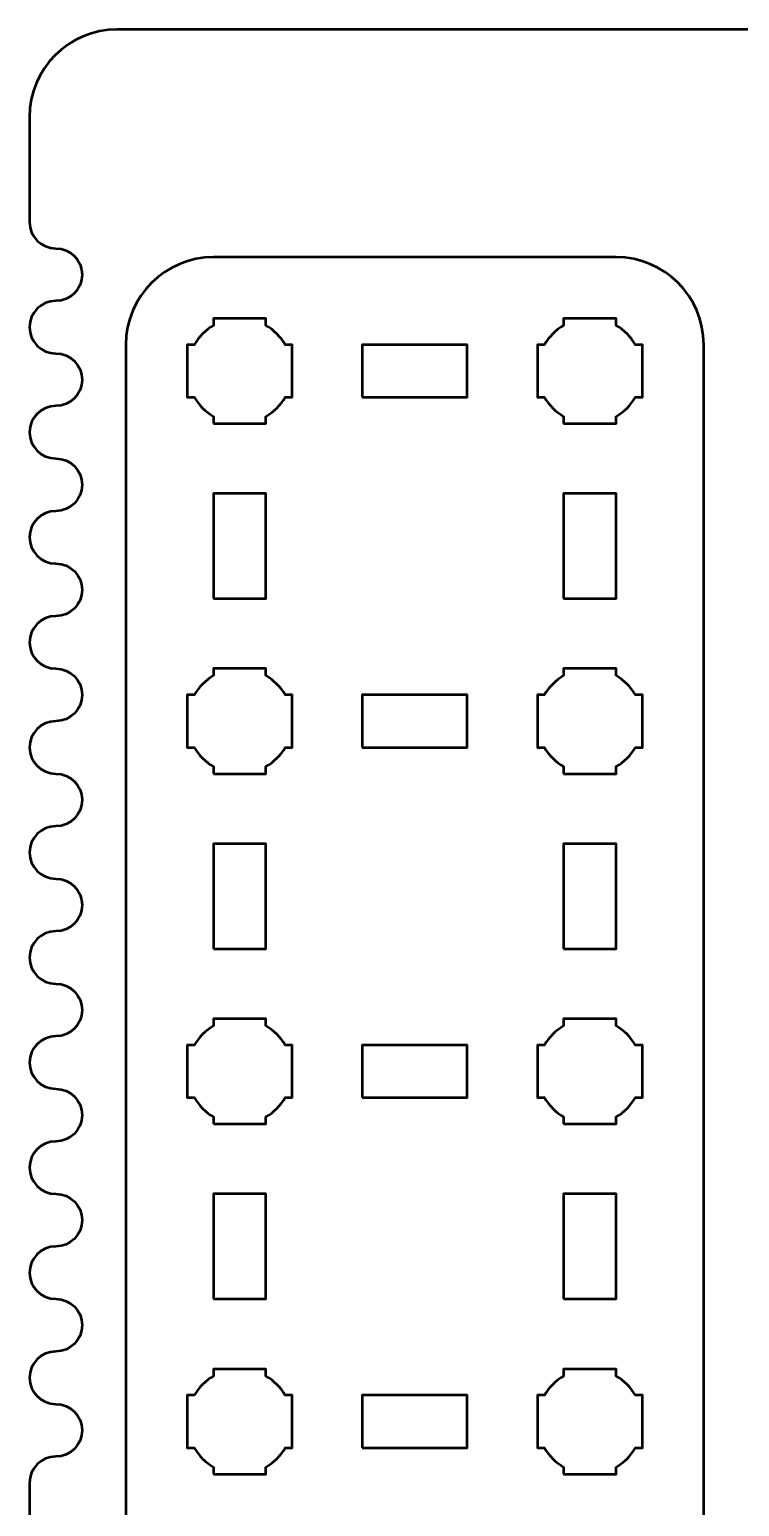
# Model space of a CAD drawing. Header units: centimetres. Extents: x -21 to 0, y -29.7 to 0.
# Drawn here: x -21 to -16.95, y -8.44 to 0 of the extents above; entities that cross this region are included whole.
import ezdxf

# ---------------------------------------------------------------- set-up
doc = ezdxf.new("R2010")
doc.units = ezdxf.units.CM
doc.header["$MEASUREMENT"] = 0
doc.layers.add('Layer 1', color=7, linetype='Continuous')

msp = doc.modelspace()

# ---------------------------------------------------------------- linework, layer by layer
at = {"layer": 'Layer 1', "color": 1, "lineweight": 53}
msp.add_open_spline([(-21.00003, -29.19995), (-21.00003, -29.19995), (-21.00003, -8.29992), (-21.00003, -8.29992), (-21.00003, -8.29992), (-21.00003, -8.21709), (-20.93286, -8.14992), (-20.85003, -8.14992), (-20.85003, -8.14992), (-20.7672, -8.14992), (-20.70003, -8.08275), (-20.70003, -7.99992), (-20.70003, -7.99992), (-20.70003, -7.91709), (-20.7672, -7.84992), (-20.85003, -7.84992), (-20.85003, -7.84992), (-20.93286, -7.84992), (-21.00003, -7.78275), (-21.00003, -7.69992), (-21.00003, -7.69992), (-21.00003, -7.61709), (-20.93286, -7.54992), (-20.85003, -7.54992), (-20.85003, -7.54992), (-20.7672, -7.54992), (-20.70003, -7.48275), (-20.70003, -7.39992), (-20.70003, -7.39992), (-20.70003, -7.31709), (-20.7672, -7.24992), (-20.85003, -7.24992), (-20.85003, -7.24992), (-20.93286, -7.24992), (-21.00003, -7.18275), (-21.00003, -7.09992), (-21.00003, -7.09992), (-21.00003, -7.01709), (-20.93286, -6.94992), (-20.85003, -6.94992), (-20.85003, -6.94992), (-20.7672, -6.94992), (-20.70003, -6.88275), (-20.70003, -6.79992), (-20.70003, -6.79992), (-20.70003, -6.71709), (-20.7672, -6.64992), (-20.85003, -6.64992), (-20.85003, -6.64992), (-20.93286, -6.64992), (-21.00003, -6.58275), (-21.00003, -6.49992), (-21.00003, -6.49992), (-21.00003, -6.41709), (-20.93286, -6.34992), (-20.85003, -6.34992), (-20.85003, -6.34992), (-20.7672, -6.34992), (-20.70003, -6.28275), (-20.70003, -6.19992), (-20.70003, -6.19992), (-20.70003, -6.11709), (-20.7672, -6.04992), (-20.85003, -6.04992), (-20.85003, -6.04992), (-20.93286, -6.04992), (-21.00003, -5.98275), (-21.00003, -5.89992), (-21.00003, -5.89992), (-21.00003, -5.81709), (-20.93286, -5.74992), (-20.85003, -5.74992), (-20.85003, -5.74992), (-20.7672, -5.74992), (-20.70003, -5.68275), (-20.70003, -5.59992), (-20.70003, -5.59992), (-20.70003, -5.51709), (-20.7672, -5.44992), (-20.85003, -5.44992), (-20.85003, -5.44992), (-20.93286, -5.44992), (-21.00003, -5.38275), (-21.00003, -5.29992), (-21.00003, -5.29992), (-21.00003, -5.21709), (-20.93286, -5.14992), (-20.85003, -5.14992), (-20.85003, -5.14992), (-20.7672, -5.14992), (-20.70003, -5.08275), (-20.70003, -4.99992), (-20.70003, -4.99992), (-20.70003, -4.91709), (-20.7672, -4.84992), (-20.85003, -4.84992), (-20.85003, -4.84992), (-20.93286, -4.84992), (-21.00003, -4.78275), (-21.00003, -4.69992), (-21.00003, -4.69992), (-21.00003, -4.61709), (-20.93286, -4.54992), (-20.85003, -4.54992), (-20.85003, -4.54992), (-20.7672, -4.54992), (-20.70003, -4.48275), (-20.70003, -4.39992), (-20.70003, -4.39992), (-20.70003, -4.31709), (-20.7672, -4.24992), (-20.85003, -4.24992), (-20.85003, -4.24992), (-20.93286, -4.24992), (-21.00003, -4.18275), (-21.00003, -4.09992), (-21.00003, -4.09992), (-21.00003, -4.01709), (-20.93286, -3.94992), (-20.85003, -3.94992), (-20.85003, -3.94992), (-20.7672, -3.94992), (-20.70003, -3.88275), (-20.70003, -3.79992), (-20.70003, -3.79992), (-20.70003, -3.71709), (-20.7672, -3.64992), (-20.85003, -3.64992), (-20.85003, -3.64992), (-20.93286, -3.64992), (-21.00003, -3.58275), (-21.00003, -3.49992), (-21.00003, -3.49992), (-21.00003, -3.41709), (-20.93286, -3.34992), (-20.85003, -3.34992), (-20.85003, -3.34992), (-20.7672, -3.34992), (-20.70003, -3.28275), (-20.70003, -3.19992), (-20.70003, -3.19992), (-20.70003, -3.11709), (-20.7672, -3.04992), (-20.85003, -3.04992), (-20.85003, -3.04992), (-20.93286, -3.04992), (-21.00003, -2.98275), (-21.00003, -2.89992), (-21.00003, -2.89992), (-21.00003, -2.81709), (-20.93286, -2.74992), (-20.85003, -2.74992), (-20.85003, -2.74992), (-20.7672, -2.74992), (-20.70003, -2.68275), (-20.70003, -2.59992), (-20.70003, -2.59992), (-20.70003, -2.51709), (-20.7672, -2.44992), (-20.85003, -2.44992), (-20.85003, -2.44992), (-20.93286, -2.44992), (-21.00003, -2.38275), (-21.00003, -2.29992), (-21.00003, -2.29992), (-21.00003, -2.21709), (-20.93286, -2.14992), (-20.85003, -2.14992), (-20.85003, -2.14992), (-20.7672, -2.14992), (-20.70003, -2.08275), (-20.70003, -1.99992), (-20.70003, -1.99992), (-20.70003, -1.91709), (-20.7672, -1.84992), (-20.85003, -1.84992), (-20.85003, -1.84992), (-20.93286, -1.84992), (-21.00003, -1.78275), (-21.00003, -1.69992), (-21.00003, -1.69992), (-21.00003, -1.61709), (-20.93286, -1.54992), (-20.85003, -1.54992), (-20.85003, -1.54992), (-20.7672, -1.54992), (-20.70003, -1.48275), (-20.70003, -1.39992), (-20.70003, -1.39992), (-20.70003, -1.31709), (-20.7672, -1.24992), (-20.85003, -1.24992), (-20.85003, -1.24992), (-20.93286, -1.24992), (-21.00003, -1.18275), (-21.00003, -1.09992), (-21.00003, -1.09992), (-21.00003, -1.09992), (-21.00003, -0.49992), (-21.00003, -0.49992), (-21.00003, -0.49992), (-21.00003, -0.22295), (-20.77694, 0.00004), (-20.49994, 0.00004), (-20.49994, 0.00004), (-20.49994, 0.00004), (-0.50008, 0.00004), (-0.50008, 0.00004), (-0.50008, 0.00004), (-0.22294, 0.00004), (0.00002, -0.22295), (0.00002, -0.49992), (0.00002, -0.49992), (0.00002, -0.49992), (0.00002, -29.19995), (0.00002, -29.19995), (0.00002, -29.19995), (0.00002, -29.47695), (-0.22294, -29.70004), (-0.50008, -29.70004), (-0.50008, -29.70004), (-0.50008, -29.70004), (-20.49994, -29.70004), (-20.49994, -29.70004), (-20.49994, -29.70004), (-20.77694, -29.70004), (-21.00003, -29.47695), (-21.00003, -29.19995)], degree=3, knots=[0, 0, 0, 0, 0.0175439, 0.0175439, 0.0175439, 0.0175439, 0.0350877, 0.0350877, 0.0350877, 0.0350877, 0.0526316, 0.0526316, 0.0526316, 0.0526316, 0.0701754, 0.0701754, 0.0701754, 0.0701754, 0.0877193, 0.0877193, 0.0877193, 0.0877193, 0.1052632, 0.1052632, 0.1052632, 0.1052632, 0.122807, 0.122807, 0.122807, 0.122807, 0.1403509, 0.1403509, 0.1403509, 0.1403509, 0.1578947, 0.1578947, 0.1578947, 0.1578947, 0.1754386, 0.1754386, 0.1754386, 0.1754386, 0.1929825, 0.1929825, 0.1929825, 0.1929825, 0.2105263, 0.2105263, 0.2105263, 0.2105263, 0.2280702, 0.2280702, 0.2280702, 0.2280702, 0.245614, 0.245614, 0.245614, 0.245614, 0.2631579, 0.2631579, 0.2631579, 0.2631579, 0.2807018, 0.2807018, 0.2807018, 0.2807018, 0.2982456, 0.2982456, 0.2982456, 0.2982456, 0.3157895, 0.3157895, 0.3157895, 0.3157895, 0.3333333, 0.3333333, 0.3333333, 0.3333333, 0.3508772, 0.3508772, 0.3508772, 0.3508772, 0.3684211, 0.3684211, 0.3684211, 0.3684211, 0.3859649, 0.3859649, 0.3859649, 0.3859649, 0.4035088, 0.4035088, 0.4035088, 0.4035088, 0.4210526, 0.4210526, 0.4210526, 0.4210526, 0.4385965, 0.4385965, 0.4385965, 0.4385965, 0.4561404, 0.4561404, 0.4561404, 0.4561404, 0.4736842, 0.4736842, 0.4736842, 0.4736842, 0.4912281, 0.4912281, 0.4912281, 0.4912281, 0.5087719, 0.5087719, 0.5087719, 0.5087719, 0.5263158, 0.5263158, 0.5263158, 0.5263158, 0.5438596, 0.5438596, 0.5438596, 0.5438596, 0.5614035, 0.5614035, 0.5614035, 0.5614035, 0.5789474, 0.5789474, 0.5789474, 0.5789474, 0.5964912, 0.5964912, 0.5964912, 0.5964912, 0.6140351, 0.6140351, 0.6140351, 0.6140351, 0.6315789, 0.6315789, 0.6315789, 0.6315789, 0.6491228, 0.6491228, 0.6491228, 0.6491228, 0.6666667, 0.6666667, 0.6666667, 0.6666667, 0.6842105, 0.6842105, 0.6842105, 0.6842105, 0.7017544, 0.7017544, 0.7017544, 0.7017544, 0.7192982, 0.7192982, 0.7192982, 0.7192982, 0.7368421, 0.7368421, 0.7368421, 0.7368421, 0.754386, 0.754386, 0.754386, 0.754386, 0.7719298, 0.7719298, 0.7719298, 0.7719298, 0.7894737, 0.7894737, 0.7894737, 0.7894737, 0.8070175, 0.8070175, 0.8070175, 0.8070175, 0.8245614, 0.8245614, 0.8245614, 0.8245614, 0.8421053, 0.8421053, 0.8421053, 0.8421053, 0.8596491, 0.8596491, 0.8596491, 0.8596491, 0.877193, 0.877193, 0.877193, 0.877193, 0.8947368, 0.8947368, 0.8947368, 0.8947368, 0.9122807, 0.9122807, 0.9122807, 0.9122807, 0.9298246, 0.9298246, 0.9298246, 0.9298246, 0.9473684, 0.9473684, 0.9473684, 0.9473684, 0.9649123, 0.9649123, 0.9649123, 0.9649123, 0.9824561, 0.9824561, 0.9824561, 0.9824561, 1, 1, 1, 1], dxfattribs=at)
at = {"layer": 'Layer 1', "color": 3, "lineweight": 53}
msp.add_open_spline([(-17.65, -12.6), (-17.65, -12.6), (-19.95, -12.6), (-19.95, -12.6), (-19.95, -12.6), (-20.22609, -12.6), (-20.45, -12.37609), (-20.45, -12.1), (-20.45, -12.1), (-20.45, -12.1), (-20.45, -1.8), (-20.45, -1.8), (-20.45, -1.8), (-20.45, -1.52391), (-20.22609, -1.3), (-19.95, -1.3), (-19.95, -1.3), (-19.95, -1.3), (-17.65, -1.3), (-17.65, -1.3), (-17.65, -1.3), (-17.37391, -1.3), (-17.15, -1.52391), (-17.15, -1.8), (-17.15, -1.8), (-17.15, -1.8), (-17.15, -12.1), (-17.15, -12.1), (-17.15, -12.1), (-17.15, -12.37609), (-17.37391, -12.6), (-17.65, -12.6)], degree=3, knots=[0, 0, 0, 0, 0.125, 0.125, 0.125, 0.125, 0.25, 0.25, 0.25, 0.25, 0.375, 0.375, 0.375, 0.375, 0.5, 0.5, 0.5, 0.5, 0.625, 0.625, 0.625, 0.625, 0.75, 0.75, 0.75, 0.75, 0.875, 0.875, 0.875, 0.875, 1, 1, 1, 1], dxfattribs=at)
at = {"layer": 'Layer 1', "lineweight": 53}
for points, knots in [([(-19.95, -2.25), (-19.95, -2.25), (-19.95, -2.20985), (-19.95, -2.20985), (-19.95, -2.20985), (-19.99553, -2.1835), (-20.0335, -2.14553), (-20.05985, -2.1), (-20.05985, -2.1), (-20.05985, -2.1), (-20.1, -2.1), (-20.1, -2.1), (-20.1, -2.1), (-20.1, -2.1), (-20.1, -1.95), (-20.1, -1.95), (-20.1, -1.95), (-20.1, -1.95), (-20.1, -1.8), (-20.1, -1.8), (-20.1, -1.8), (-20.1, -1.8), (-20.05985, -1.8), (-20.05985, -1.8), (-20.05985, -1.8), (-20.0335, -1.75447), (-19.99553, -1.7165), (-19.95, -1.69015), (-19.95, -1.69015), (-19.95, -1.69015), (-19.95, -1.65), (-19.95, -1.65), (-19.95, -1.65), (-19.95, -1.65), (-19.8, -1.65), (-19.8, -1.65), (-19.8, -1.65), (-19.8, -1.65), (-19.65, -1.65), (-19.65, -1.65), (-19.65, -1.65), (-19.65, -1.65), (-19.65, -1.69015), (-19.65, -1.69015), (-19.65, -1.69015), (-19.60447, -1.7165), (-19.5665, -1.75447), (-19.54015, -1.8), (-19.54015, -1.8), (-19.54015, -1.8), (-19.5, -1.8), (-19.5, -1.8), (-19.5, -1.8), (-19.5, -1.8), (-19.5, -1.95), (-19.5, -1.95), (-19.5, -1.95), (-19.5, -1.95), (-19.5, -2.1), (-19.5, -2.1), (-19.5, -2.1), (-19.5, -2.1), (-19.54015, -2.1), (-19.54015, -2.1), (-19.54015, -2.1), (-19.5665, -2.14553), (-19.60447, -2.1835), (-19.65, -2.20985), (-19.65, -2.20985), (-19.65, -2.20985), (-19.65, -2.25), (-19.65, -2.25), (-19.65, -2.25), (-19.65, -2.25), (-19.8, -2.25), (-19.8, -2.25), (-19.8, -2.25), (-19.8, -2.25), (-19.95, -2.25), (-19.95, -2.25)], [0, 0, 0, 0, 0.05, 0.05, 0.05, 0.05, 0.1, 0.1, 0.1, 0.1, 0.15, 0.15, 0.15, 0.15, 0.2, 0.2, 0.2, 0.2, 0.25, 0.25, 0.25, 0.25, 0.3, 0.3, 0.3, 0.3, 0.35, 0.35, 0.35, 0.35, 0.4, 0.4, 0.4, 0.4, 0.45, 0.45, 0.45, 0.45, 0.5, 0.5, 0.5, 0.5, 0.55, 0.55, 0.55, 0.55, 0.6, 0.6, 0.6, 0.6, 0.65, 0.65, 0.65, 0.65, 0.7, 0.7, 0.7, 0.7, 0.75, 0.75, 0.75, 0.75, 0.8, 0.8, 0.8, 0.8, 0.85, 0.85, 0.85, 0.85, 0.9, 0.9, 0.9, 0.9, 0.95, 0.95, 0.95, 0.95, 1, 1, 1, 1]), ([(-17.95, -2.25), (-17.95, -2.25), (-17.95, -2.20985), (-17.95, -2.20985), (-17.95, -2.20985), (-17.99553, -2.1835), (-18.0335, -2.14553), (-18.05985, -2.1), (-18.05985, -2.1), (-18.05985, -2.1), (-18.1, -2.1), (-18.1, -2.1), (-18.1, -2.1), (-18.1, -2.1), (-18.1, -1.95), (-18.1, -1.95), (-18.1, -1.95), (-18.1, -1.95), (-18.1, -1.8), (-18.1, -1.8), (-18.1, -1.8), (-18.1, -1.8), (-18.05985, -1.8), (-18.05985, -1.8), (-18.05985, -1.8), (-18.0335, -1.75447), (-17.99553, -1.7165), (-17.95, -1.69015), (-17.95, -1.69015), (-17.95, -1.69015), (-17.95, -1.65), (-17.95, -1.65), (-17.95, -1.65), (-17.95, -1.65), (-17.8, -1.65), (-17.8, -1.65), (-17.8, -1.65), (-17.8, -1.65), (-17.65, -1.65), (-17.65, -1.65), (-17.65, -1.65), (-17.65, -1.65), (-17.65, -1.69015), (-17.65, -1.69015), (-17.65, -1.69015), (-17.60447, -1.7165), (-17.5665, -1.75447), (-17.54015, -1.8), (-17.54015, -1.8), (-17.54015, -1.8), (-17.5, -1.8), (-17.5, -1.8), (-17.5, -1.8), (-17.5, -1.8), (-17.5, -1.95), (-17.5, -1.95), (-17.5, -1.95), (-17.5, -1.95), (-17.5, -2.1), (-17.5, -2.1), (-17.5, -2.1), (-17.5, -2.1), (-17.54015, -2.1), (-17.54015, -2.1), (-17.54015, -2.1), (-17.5665, -2.14553), (-17.60447, -2.1835), (-17.65, -2.20985), (-17.65, -2.20985), (-17.65, -2.20985), (-17.65, -2.25), (-17.65, -2.25), (-17.65, -2.25), (-17.65, -2.25), (-17.8, -2.25), (-17.8, -2.25), (-17.8, -2.25), (-17.8, -2.25), (-17.95, -2.25), (-17.95, -2.25)], [0, 0, 0, 0, 0.05, 0.05, 0.05, 0.05, 0.1, 0.1, 0.1, 0.1, 0.15, 0.15, 0.15, 0.15, 0.2, 0.2, 0.2, 0.2, 0.25, 0.25, 0.25, 0.25, 0.3, 0.3, 0.3, 0.3, 0.35, 0.35, 0.35, 0.35, 0.4, 0.4, 0.4, 0.4, 0.45, 0.45, 0.45, 0.45, 0.5, 0.5, 0.5, 0.5, 0.55, 0.55, 0.55, 0.55, 0.6, 0.6, 0.6, 0.6, 0.65, 0.65, 0.65, 0.65, 0.7, 0.7, 0.7, 0.7, 0.75, 0.75, 0.75, 0.75, 0.8, 0.8, 0.8, 0.8, 0.85, 0.85, 0.85, 0.85, 0.9, 0.9, 0.9, 0.9, 0.95, 0.95, 0.95, 0.95, 1, 1, 1, 1]), ([(-19.1, -2.1), (-19.1, -2.1), (-19.1, -1.8), (-19.1, -1.8), (-19.1, -1.8), (-19.1, -1.8), (-18.5, -1.8), (-18.5, -1.8), (-18.5, -1.8), (-18.5, -1.8), (-18.5, -2.1), (-18.5, -2.1), (-18.5, -2.1), (-18.5, -2.1), (-19.1, -2.1), (-19.1, -2.1)], [0, 0, 0, 0, 0.25, 0.25, 0.25, 0.25, 0.5, 0.5, 0.5, 0.5, 0.75, 0.75, 0.75, 0.75, 1, 1, 1, 1]), ([(-19.95, -3.25), (-19.95, -3.25), (-19.95, -2.65), (-19.95, -2.65), (-19.95, -2.65), (-19.95, -2.65), (-19.65, -2.65), (-19.65, -2.65), (-19.65, -2.65), (-19.65, -2.65), (-19.65, -3.25), (-19.65, -3.25), (-19.65, -3.25), (-19.65, -3.25), (-19.95, -3.25), (-19.95, -3.25)], [0, 0, 0, 0, 0.25, 0.25, 0.25, 0.25, 0.5, 0.5, 0.5, 0.5, 0.75, 0.75, 0.75, 0.75, 1, 1, 1, 1]), ([(-17.95, -3.25), (-17.95, -3.25), (-17.95, -2.65), (-17.95, -2.65), (-17.95, -2.65), (-17.95, -2.65), (-17.65, -2.65), (-17.65, -2.65), (-17.65, -2.65), (-17.65, -2.65), (-17.65, -3.25), (-17.65, -3.25), (-17.65, -3.25), (-17.65, -3.25), (-17.95, -3.25), (-17.95, -3.25)], [0, 0, 0, 0, 0.25, 0.25, 0.25, 0.25, 0.5, 0.5, 0.5, 0.5, 0.75, 0.75, 0.75, 0.75, 1, 1, 1, 1]), ([(-19.95, -4.25), (-19.95, -4.25), (-19.95, -4.20985), (-19.95, -4.20985), (-19.95, -4.20985), (-19.99553, -4.1835), (-20.0335, -4.14553), (-20.05985, -4.1), (-20.05985, -4.1), (-20.05985, -4.1), (-20.1, -4.1), (-20.1, -4.1), (-20.1, -4.1), (-20.1, -4.1), (-20.1, -3.95), (-20.1, -3.95), (-20.1, -3.95), (-20.1, -3.95), (-20.1, -3.8), (-20.1, -3.8), (-20.1, -3.8), (-20.1, -3.8), (-20.05985, -3.8), (-20.05985, -3.8), (-20.05985, -3.8), (-20.0335, -3.75447), (-19.99553, -3.7165), (-19.95, -3.69015), (-19.95, -3.69015), (-19.95, -3.69015), (-19.95, -3.65), (-19.95, -3.65), (-19.95, -3.65), (-19.95, -3.65), (-19.8, -3.65), (-19.8, -3.65), (-19.8, -3.65), (-19.8, -3.65), (-19.65, -3.65), (-19.65, -3.65), (-19.65, -3.65), (-19.65, -3.65), (-19.65, -3.69015), (-19.65, -3.69015), (-19.65, -3.69015), (-19.60447, -3.7165), (-19.5665, -3.75447), (-19.54015, -3.8), (-19.54015, -3.8), (-19.54015, -3.8), (-19.5, -3.8), (-19.5, -3.8), (-19.5, -3.8), (-19.5, -3.8), (-19.5, -3.95), (-19.5, -3.95), (-19.5, -3.95), (-19.5, -3.95), (-19.5, -4.1), (-19.5, -4.1), (-19.5, -4.1), (-19.5, -4.1), (-19.54015, -4.1), (-19.54015, -4.1), (-19.54015, -4.1), (-19.5665, -4.14553), (-19.60447, -4.1835), (-19.65, -4.20985), (-19.65, -4.20985), (-19.65, -4.20985), (-19.65, -4.25), (-19.65, -4.25), (-19.65, -4.25), (-19.65, -4.25), (-19.8, -4.25), (-19.8, -4.25), (-19.8, -4.25), (-19.8, -4.25), (-19.95, -4.25), (-19.95, -4.25)], [0, 0, 0, 0, 0.05, 0.05, 0.05, 0.05, 0.1, 0.1, 0.1, 0.1, 0.15, 0.15, 0.15, 0.15, 0.2, 0.2, 0.2, 0.2, 0.25, 0.25, 0.25, 0.25, 0.3, 0.3, 0.3, 0.3, 0.35, 0.35, 0.35, 0.35, 0.4, 0.4, 0.4, 0.4, 0.45, 0.45, 0.45, 0.45, 0.5, 0.5, 0.5, 0.5, 0.55, 0.55, 0.55, 0.55, 0.6, 0.6, 0.6, 0.6, 0.65, 0.65, 0.65, 0.65, 0.7, 0.7, 0.7, 0.7, 0.75, 0.75, 0.75, 0.75, 0.8, 0.8, 0.8, 0.8, 0.85, 0.85, 0.85, 0.85, 0.9, 0.9, 0.9, 0.9, 0.95, 0.95, 0.95, 0.95, 1, 1, 1, 1]), ([(-17.95, -4.25), (-17.95, -4.25), (-17.95, -4.20985), (-17.95, -4.20985), (-17.95, -4.20985), (-17.99553, -4.1835), (-18.0335, -4.14553), (-18.05985, -4.1), (-18.05985, -4.1), (-18.05985, -4.1), (-18.1, -4.1), (-18.1, -4.1), (-18.1, -4.1), (-18.1, -4.1), (-18.1, -3.95), (-18.1, -3.95), (-18.1, -3.95), (-18.1, -3.95), (-18.1, -3.8), (-18.1, -3.8), (-18.1, -3.8), (-18.1, -3.8), (-18.05985, -3.8), (-18.05985, -3.8), (-18.05985, -3.8), (-18.0335, -3.75447), (-17.99553, -3.7165), (-17.95, -3.69015), (-17.95, -3.69015), (-17.95, -3.69015), (-17.95, -3.65), (-17.95, -3.65), (-17.95, -3.65), (-17.95, -3.65), (-17.8, -3.65), (-17.8, -3.65), (-17.8, -3.65), (-17.8, -3.65), (-17.65, -3.65), (-17.65, -3.65), (-17.65, -3.65), (-17.65, -3.65), (-17.65, -3.69015), (-17.65, -3.69015), (-17.65, -3.69015), (-17.60447, -3.7165), (-17.5665, -3.75447), (-17.54015, -3.8), (-17.54015, -3.8), (-17.54015, -3.8), (-17.5, -3.8), (-17.5, -3.8), (-17.5, -3.8), (-17.5, -3.8), (-17.5, -3.95), (-17.5, -3.95), (-17.5, -3.95), (-17.5, -3.95), (-17.5, -4.1), (-17.5, -4.1), (-17.5, -4.1), (-17.5, -4.1), (-17.54015, -4.1), (-17.54015, -4.1), (-17.54015, -4.1), (-17.5665, -4.14553), (-17.60447, -4.1835), (-17.65, -4.20985), (-17.65, -4.20985), (-17.65, -4.20985), (-17.65, -4.25), (-17.65, -4.25), (-17.65, -4.25), (-17.65, -4.25), (-17.8, -4.25), (-17.8, -4.25), (-17.8, -4.25), (-17.8, -4.25), (-17.95, -4.25), (-17.95, -4.25)], [0, 0, 0, 0, 0.05, 0.05, 0.05, 0.05, 0.1, 0.1, 0.1, 0.1, 0.15, 0.15, 0.15, 0.15, 0.2, 0.2, 0.2, 0.2, 0.25, 0.25, 0.25, 0.25, 0.3, 0.3, 0.3, 0.3, 0.35, 0.35, 0.35, 0.35, 0.4, 0.4, 0.4, 0.4, 0.45, 0.45, 0.45, 0.45, 0.5, 0.5, 0.5, 0.5, 0.55, 0.55, 0.55, 0.55, 0.6, 0.6, 0.6, 0.6, 0.65, 0.65, 0.65, 0.65, 0.7, 0.7, 0.7, 0.7, 0.75, 0.75, 0.75, 0.75, 0.8, 0.8, 0.8, 0.8, 0.85, 0.85, 0.85, 0.85, 0.9, 0.9, 0.9, 0.9, 0.95, 0.95, 0.95, 0.95, 1, 1, 1, 1]), ([(-19.1, -4.1), (-19.1, -4.1), (-19.1, -3.8), (-19.1, -3.8), (-19.1, -3.8), (-19.1, -3.8), (-18.5, -3.8), (-18.5, -3.8), (-18.5, -3.8), (-18.5, -3.8), (-18.5, -4.1), (-18.5, -4.1), (-18.5, -4.1), (-18.5, -4.1), (-19.1, -4.1), (-19.1, -4.1)], [0, 0, 0, 0, 0.25, 0.25, 0.25, 0.25, 0.5, 0.5, 0.5, 0.5, 0.75, 0.75, 0.75, 0.75, 1, 1, 1, 1]), ([(-19.95, -5.25), (-19.95, -5.25), (-19.95, -4.65), (-19.95, -4.65), (-19.95, -4.65), (-19.95, -4.65), (-19.65, -4.65), (-19.65, -4.65), (-19.65, -4.65), (-19.65, -4.65), (-19.65, -5.25), (-19.65, -5.25), (-19.65, -5.25), (-19.65, -5.25), (-19.95, -5.25), (-19.95, -5.25)], [0, 0, 0, 0, 0.25, 0.25, 0.25, 0.25, 0.5, 0.5, 0.5, 0.5, 0.75, 0.75, 0.75, 0.75, 1, 1, 1, 1]), ([(-17.95, -5.25), (-17.95, -5.25), (-17.95, -4.65), (-17.95, -4.65), (-17.95, -4.65), (-17.95, -4.65), (-17.65, -4.65), (-17.65, -4.65), (-17.65, -4.65), (-17.65, -4.65), (-17.65, -5.25), (-17.65, -5.25), (-17.65, -5.25), (-17.65, -5.25), (-17.95, -5.25), (-17.95, -5.25)], [0, 0, 0, 0, 0.25, 0.25, 0.25, 0.25, 0.5, 0.5, 0.5, 0.5, 0.75, 0.75, 0.75, 0.75, 1, 1, 1, 1]), ([(-19.95, -6.25), (-19.95, -6.25), (-19.95, -6.20985), (-19.95, -6.20985), (-19.95, -6.20985), (-19.99553, -6.1835), (-20.0335, -6.14553), (-20.05985, -6.1), (-20.05985, -6.1), (-20.05985, -6.1), (-20.1, -6.1), (-20.1, -6.1), (-20.1, -6.1), (-20.1, -6.1), (-20.1, -5.95), (-20.1, -5.95), (-20.1, -5.95), (-20.1, -5.95), (-20.1, -5.8), (-20.1, -5.8), (-20.1, -5.8), (-20.1, -5.8), (-20.05985, -5.8), (-20.05985, -5.8), (-20.05985, -5.8), (-20.0335, -5.75447), (-19.99553, -5.7165), (-19.95, -5.69015), (-19.95, -5.69015), (-19.95, -5.69015), (-19.95, -5.65), (-19.95, -5.65), (-19.95, -5.65), (-19.95, -5.65), (-19.8, -5.65), (-19.8, -5.65), (-19.8, -5.65), (-19.8, -5.65), (-19.65, -5.65), (-19.65, -5.65), (-19.65, -5.65), (-19.65, -5.65), (-19.65, -5.69015), (-19.65, -5.69015), (-19.65, -5.69015), (-19.60447, -5.7165), (-19.5665, -5.75447), (-19.54015, -5.8), (-19.54015, -5.8), (-19.54015, -5.8), (-19.5, -5.8), (-19.5, -5.8), (-19.5, -5.8), (-19.5, -5.8), (-19.5, -5.95), (-19.5, -5.95), (-19.5, -5.95), (-19.5, -5.95), (-19.5, -6.1), (-19.5, -6.1), (-19.5, -6.1), (-19.5, -6.1), (-19.54015, -6.1), (-19.54015, -6.1), (-19.54015, -6.1), (-19.5665, -6.14553), (-19.60447, -6.1835), (-19.65, -6.20985), (-19.65, -6.20985), (-19.65, -6.20985), (-19.65, -6.25), (-19.65, -6.25), (-19.65, -6.25), (-19.65, -6.25), (-19.8, -6.25), (-19.8, -6.25), (-19.8, -6.25), (-19.8, -6.25), (-19.95, -6.25), (-19.95, -6.25)], [0, 0, 0, 0, 0.05, 0.05, 0.05, 0.05, 0.1, 0.1, 0.1, 0.1, 0.15, 0.15, 0.15, 0.15, 0.2, 0.2, 0.2, 0.2, 0.25, 0.25, 0.25, 0.25, 0.3, 0.3, 0.3, 0.3, 0.35, 0.35, 0.35, 0.35, 0.4, 0.4, 0.4, 0.4, 0.45, 0.45, 0.45, 0.45, 0.5, 0.5, 0.5, 0.5, 0.55, 0.55, 0.55, 0.55, 0.6, 0.6, 0.6, 0.6, 0.65, 0.65, 0.65, 0.65, 0.7, 0.7, 0.7, 0.7, 0.75, 0.75, 0.75, 0.75, 0.8, 0.8, 0.8, 0.8, 0.85, 0.85, 0.85, 0.85, 0.9, 0.9, 0.9, 0.9, 0.95, 0.95, 0.95, 0.95, 1, 1, 1, 1]), ([(-17.95, -6.25), (-17.95, -6.25), (-17.95, -6.20985), (-17.95, -6.20985), (-17.95, -6.20985), (-17.99553, -6.1835), (-18.0335, -6.14553), (-18.05985, -6.1), (-18.05985, -6.1), (-18.05985, -6.1), (-18.1, -6.1), (-18.1, -6.1), (-18.1, -6.1), (-18.1, -6.1), (-18.1, -5.95), (-18.1, -5.95), (-18.1, -5.95), (-18.1, -5.95), (-18.1, -5.8), (-18.1, -5.8), (-18.1, -5.8), (-18.1, -5.8), (-18.05985, -5.8), (-18.05985, -5.8), (-18.05985, -5.8), (-18.0335, -5.75447), (-17.99553, -5.7165), (-17.95, -5.69015), (-17.95, -5.69015), (-17.95, -5.69015), (-17.95, -5.65), (-17.95, -5.65), (-17.95, -5.65), (-17.95, -5.65), (-17.8, -5.65), (-17.8, -5.65), (-17.8, -5.65), (-17.8, -5.65), (-17.65, -5.65), (-17.65, -5.65), (-17.65, -5.65), (-17.65, -5.65), (-17.65, -5.69015), (-17.65, -5.69015), (-17.65, -5.69015), (-17.60447, -5.7165), (-17.5665, -5.75447), (-17.54015, -5.8), (-17.54015, -5.8), (-17.54015, -5.8), (-17.5, -5.8), (-17.5, -5.8), (-17.5, -5.8), (-17.5, -5.8), (-17.5, -5.95), (-17.5, -5.95), (-17.5, -5.95), (-17.5, -5.95), (-17.5, -6.1), (-17.5, -6.1), (-17.5, -6.1), (-17.5, -6.1), (-17.54015, -6.1), (-17.54015, -6.1), (-17.54015, -6.1), (-17.5665, -6.14553), (-17.60447, -6.1835), (-17.65, -6.20985), (-17.65, -6.20985), (-17.65, -6.20985), (-17.65, -6.25), (-17.65, -6.25), (-17.65, -6.25), (-17.65, -6.25), (-17.8, -6.25), (-17.8, -6.25), (-17.8, -6.25), (-17.8, -6.25), (-17.95, -6.25), (-17.95, -6.25)], [0, 0, 0, 0, 0.05, 0.05, 0.05, 0.05, 0.1, 0.1, 0.1, 0.1, 0.15, 0.15, 0.15, 0.15, 0.2, 0.2, 0.2, 0.2, 0.25, 0.25, 0.25, 0.25, 0.3, 0.3, 0.3, 0.3, 0.35, 0.35, 0.35, 0.35, 0.4, 0.4, 0.4, 0.4, 0.45, 0.45, 0.45, 0.45, 0.5, 0.5, 0.5, 0.5, 0.55, 0.55, 0.55, 0.55, 0.6, 0.6, 0.6, 0.6, 0.65, 0.65, 0.65, 0.65, 0.7, 0.7, 0.7, 0.7, 0.75, 0.75, 0.75, 0.75, 0.8, 0.8, 0.8, 0.8, 0.85, 0.85, 0.85, 0.85, 0.9, 0.9, 0.9, 0.9, 0.95, 0.95, 0.95, 0.95, 1, 1, 1, 1]), ([(-19.1, -6.1), (-19.1, -6.1), (-19.1, -5.8), (-19.1, -5.8), (-19.1, -5.8), (-19.1, -5.8), (-18.5, -5.8), (-18.5, -5.8), (-18.5, -5.8), (-18.5, -5.8), (-18.5, -6.1), (-18.5, -6.1), (-18.5, -6.1), (-18.5, -6.1), (-19.1, -6.1), (-19.1, -6.1)], [0, 0, 0, 0, 0.25, 0.25, 0.25, 0.25, 0.5, 0.5, 0.5, 0.5, 0.75, 0.75, 0.75, 0.75, 1, 1, 1, 1]), ([(-19.95, -7.25), (-19.95, -7.25), (-19.95, -6.65), (-19.95, -6.65), (-19.95, -6.65), (-19.95, -6.65), (-19.65, -6.65), (-19.65, -6.65), (-19.65, -6.65), (-19.65, -6.65), (-19.65, -7.25), (-19.65, -7.25), (-19.65, -7.25), (-19.65, -7.25), (-19.95, -7.25), (-19.95, -7.25)], [0, 0, 0, 0, 0.25, 0.25, 0.25, 0.25, 0.5, 0.5, 0.5, 0.5, 0.75, 0.75, 0.75, 0.75, 1, 1, 1, 1]), ([(-17.95, -7.25), (-17.95, -7.25), (-17.95, -6.65), (-17.95, -6.65), (-17.95, -6.65), (-17.95, -6.65), (-17.65, -6.65), (-17.65, -6.65), (-17.65, -6.65), (-17.65, -6.65), (-17.65, -7.25), (-17.65, -7.25), (-17.65, -7.25), (-17.65, -7.25), (-17.95, -7.25), (-17.95, -7.25)], [0, 0, 0, 0, 0.25, 0.25, 0.25, 0.25, 0.5, 0.5, 0.5, 0.5, 0.75, 0.75, 0.75, 0.75, 1, 1, 1, 1]), ([(-19.95, -8.25), (-19.95, -8.25), (-19.95, -8.20985), (-19.95, -8.20985), (-19.95, -8.20985), (-19.99553, -8.1835), (-20.0335, -8.14553), (-20.05985, -8.1), (-20.05985, -8.1), (-20.05985, -8.1), (-20.1, -8.1), (-20.1, -8.1), (-20.1, -8.1), (-20.1, -8.1), (-20.1, -7.95), (-20.1, -7.95), (-20.1, -7.95), (-20.1, -7.95), (-20.1, -7.8), (-20.1, -7.8), (-20.1, -7.8), (-20.1, -7.8), (-20.05985, -7.8), (-20.05985, -7.8), (-20.05985, -7.8), (-20.0335, -7.75447), (-19.99553, -7.7165), (-19.95, -7.69015), (-19.95, -7.69015), (-19.95, -7.69015), (-19.95, -7.65), (-19.95, -7.65), (-19.95, -7.65), (-19.95, -7.65), (-19.8, -7.65), (-19.8, -7.65), (-19.8, -7.65), (-19.8, -7.65), (-19.65, -7.65), (-19.65, -7.65), (-19.65, -7.65), (-19.65, -7.65), (-19.65, -7.69015), (-19.65, -7.69015), (-19.65, -7.69015), (-19.60447, -7.7165), (-19.5665, -7.75447), (-19.54015, -7.8), (-19.54015, -7.8), (-19.54015, -7.8), (-19.5, -7.8), (-19.5, -7.8), (-19.5, -7.8), (-19.5, -7.8), (-19.5, -7.95), (-19.5, -7.95), (-19.5, -7.95), (-19.5, -7.95), (-19.5, -8.1), (-19.5, -8.1), (-19.5, -8.1), (-19.5, -8.1), (-19.54015, -8.1), (-19.54015, -8.1), (-19.54015, -8.1), (-19.5665, -8.14553), (-19.60447, -8.1835), (-19.65, -8.20985), (-19.65, -8.20985), (-19.65, -8.20985), (-19.65, -8.25), (-19.65, -8.25), (-19.65, -8.25), (-19.65, -8.25), (-19.8, -8.25), (-19.8, -8.25), (-19.8, -8.25), (-19.8, -8.25), (-19.95, -8.25), (-19.95, -8.25)], [0, 0, 0, 0, 0.05, 0.05, 0.05, 0.05, 0.1, 0.1, 0.1, 0.1, 0.15, 0.15, 0.15, 0.15, 0.2, 0.2, 0.2, 0.2, 0.25, 0.25, 0.25, 0.25, 0.3, 0.3, 0.3, 0.3, 0.35, 0.35, 0.35, 0.35, 0.4, 0.4, 0.4, 0.4, 0.45, 0.45, 0.45, 0.45, 0.5, 0.5, 0.5, 0.5, 0.55, 0.55, 0.55, 0.55, 0.6, 0.6, 0.6, 0.6, 0.65, 0.65, 0.65, 0.65, 0.7, 0.7, 0.7, 0.7, 0.75, 0.75, 0.75, 0.75, 0.8, 0.8, 0.8, 0.8, 0.85, 0.85, 0.85, 0.85, 0.9, 0.9, 0.9, 0.9, 0.95, 0.95, 0.95, 0.95, 1, 1, 1, 1]), ([(-17.95, -8.25), (-17.95, -8.25), (-17.95, -8.20985), (-17.95, -8.20985), (-17.95, -8.20985), (-17.99553, -8.1835), (-18.0335, -8.14553), (-18.05985, -8.1), (-18.05985, -8.1), (-18.05985, -8.1), (-18.1, -8.1), (-18.1, -8.1), (-18.1, -8.1), (-18.1, -8.1), (-18.1, -7.95), (-18.1, -7.95), (-18.1, -7.95), (-18.1, -7.95), (-18.1, -7.8), (-18.1, -7.8), (-18.1, -7.8), (-18.1, -7.8), (-18.05985, -7.8), (-18.05985, -7.8), (-18.05985, -7.8), (-18.0335, -7.75447), (-17.99553, -7.7165), (-17.95, -7.69015), (-17.95, -7.69015), (-17.95, -7.69015), (-17.95, -7.65), (-17.95, -7.65), (-17.95, -7.65), (-17.95, -7.65), (-17.8, -7.65), (-17.8, -7.65), (-17.8, -7.65), (-17.8, -7.65), (-17.65, -7.65), (-17.65, -7.65), (-17.65, -7.65), (-17.65, -7.65), (-17.65, -7.69015), (-17.65, -7.69015), (-17.65, -7.69015), (-17.60447, -7.7165), (-17.5665, -7.75447), (-17.54015, -7.8), (-17.54015, -7.8), (-17.54015, -7.8), (-17.5, -7.8), (-17.5, -7.8), (-17.5, -7.8), (-17.5, -7.8), (-17.5, -7.95), (-17.5, -7.95), (-17.5, -7.95), (-17.5, -7.95), (-17.5, -8.1), (-17.5, -8.1), (-17.5, -8.1), (-17.5, -8.1), (-17.54015, -8.1), (-17.54015, -8.1), (-17.54015, -8.1), (-17.5665, -8.14553), (-17.60447, -8.1835), (-17.65, -8.20985), (-17.65, -8.20985), (-17.65, -8.20985), (-17.65, -8.25), (-17.65, -8.25), (-17.65, -8.25), (-17.65, -8.25), (-17.8, -8.25), (-17.8, -8.25), (-17.8, -8.25), (-17.8, -8.25), (-17.95, -8.25), (-17.95, -8.25)], [0, 0, 0, 0, 0.05, 0.05, 0.05, 0.05, 0.1, 0.1, 0.1, 0.1, 0.15, 0.15, 0.15, 0.15, 0.2, 0.2, 0.2, 0.2, 0.25, 0.25, 0.25, 0.25, 0.3, 0.3, 0.3, 0.3, 0.35, 0.35, 0.35, 0.35, 0.4, 0.4, 0.4, 0.4, 0.45, 0.45, 0.45, 0.45, 0.5, 0.5, 0.5, 0.5, 0.55, 0.55, 0.55, 0.55, 0.6, 0.6, 0.6, 0.6, 0.65, 0.65, 0.65, 0.65, 0.7, 0.7, 0.7, 0.7, 0.75, 0.75, 0.75, 0.75, 0.8, 0.8, 0.8, 0.8, 0.85, 0.85, 0.85, 0.85, 0.9, 0.9, 0.9, 0.9, 0.95, 0.95, 0.95, 0.95, 1, 1, 1, 1]), ([(-19.1, -8.1), (-19.1, -8.1), (-19.1, -7.8), (-19.1, -7.8), (-19.1, -7.8), (-19.1, -7.8), (-18.5, -7.8), (-18.5, -7.8), (-18.5, -7.8), (-18.5, -7.8), (-18.5, -8.1), (-18.5, -8.1), (-18.5, -8.1), (-18.5, -8.1), (-19.1, -8.1), (-19.1, -8.1)], [0, 0, 0, 0, 0.25, 0.25, 0.25, 0.25, 0.5, 0.5, 0.5, 0.5, 0.75, 0.75, 0.75, 0.75, 1, 1, 1, 1])]:
    msp.add_open_spline(points, degree=3, knots=knots, dxfattribs=at)

doc.saveas('drawing.dxf')
